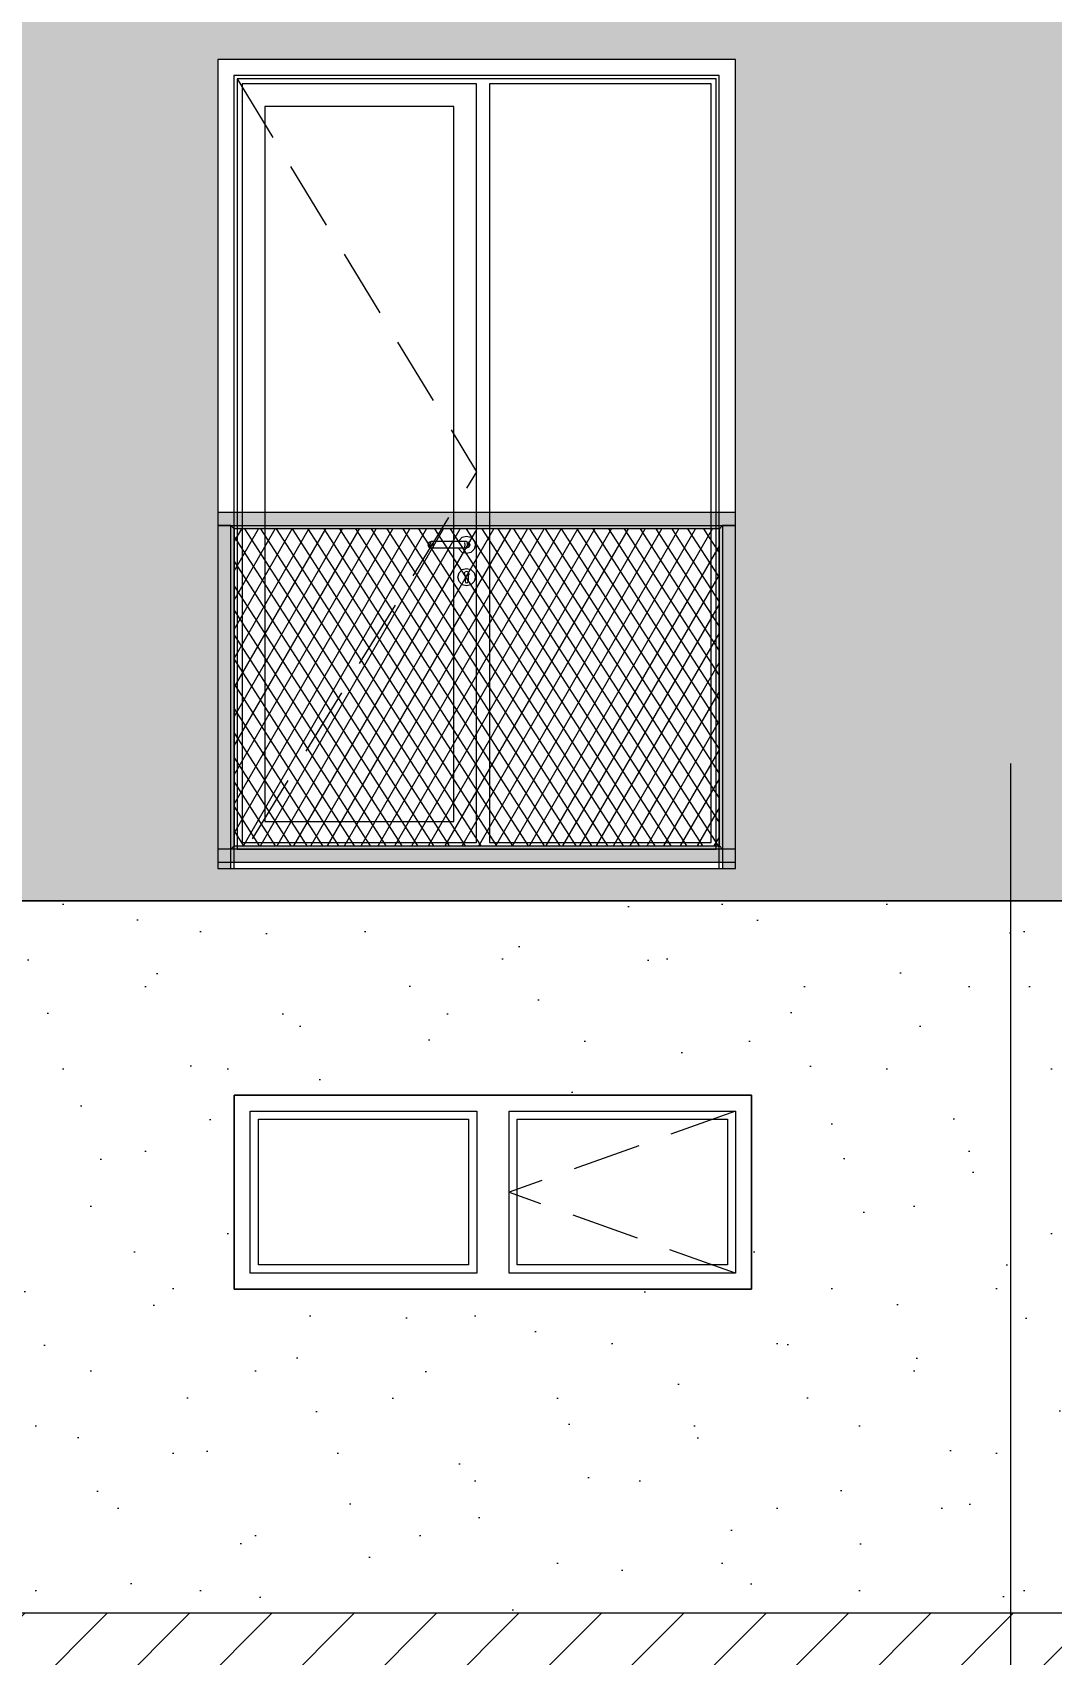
# Model space of a CAD drawing. Header units: millimetres. Extents: x 476244520 to 476657119, y 4620824743 to 4621446928.
# Drawn here: x 476571206 to 476574356, y 4621070317 to 4621075329 of the extents above; entities that cross this region are included whole.
import ezdxf

# ---------------------------------------------------------------- set-up
doc = ezdxf.new("R2010")
doc.units = ezdxf.units.MM
doc.header["$MEASUREMENT"] = 0
doc.linetypes.add('Hidden Line', pattern=[317.5, 211.666667, -105.833333])
for name, color, linetype, lineweight in [('2D Drafting - General_Pen_No__30_Pen_No__9_Pen_No__9_Pen_No__253', 252, 'Continuous', 0), ('2D Drafting - General_Pen_No__30_Pen_No__9_Pen_No__9_Pen_No__7', 7, 'Continuous', 0), ('2D Drafting - General_Pen_No__7_Pen_No__250', 7, 'Continuous', 0), ('2D Drafting - General_Pen_No__7_Pen_No__7', 7, 'Continuous', 0), ('New_2D Drafting - General_Pen_No__30_Pen_No__9_Pen_No__9_Pen_No__255', 255, 'Continuous', 0), ('New_2D Drafting - General_Pen_No__30_Pen_No__9_Pen_No__9_Pen_No__7', 7, 'Continuous', 0), ('New_2D Drafting - General_Pen_No__4', 7, 'Continuous', 0), ('New_2D Drafting - General_Pen_No__42', 250, 'Continuous', 0), ('New_2D Drafting - General_Pen_No__7', 7, 'Continuous', 0), ('New_Structural - Bearing_Pen_No__250', 7, 'Continuous', 0), ('New_Structural - Bearing_Pen_No__7', 7, 'Continuous', 0), ('Structural - Bearing_Pen_No__7', 7, 'Continuous', 0), ('zoma_Pen_No__142', 142, 'Continuous', 0), ('zoma_Pen_No__5_Pen_No__5_Pen_No__142', 142, 'Continuous', 0)]:
    doc.layers.add(name, color=color, linetype=linetype, lineweight=lineweight)
doc.layers.add('zoma', color=7, linetype='Continuous')
doc.styles.add('GENERATED_STYLE_2', font='arial.ttf')
doc.dimstyles.new('GENERATED_STYLE__1', dxfattribs={"dimtxt": 200, "dimasz": 64.421331, "dimexe": 0.18, "dimexo": 3, "dimgap": 0.09, "dimtad": 1, "dimtih": 1, "dimtoh": 1, "dimlfac": 0.001, "dimzin": 0, "dimdsep": 46, "dimtxsty": 'GENERATED_STYLE_2', "dimblk": 'ARROWHEAD_2', "dimblk1": 'ARROWHEAD_2', "dimblk2": 'ARROWHEAD_2', "dimcen": 0.09, "dimclrd": 142, "dimclre": 142, "dimclrt": 142, "dimadec": 0, "dimazin": 0, "dimtfac": 1, "dimtdec": 4, "dimtmove": 0, "dimatfit": 3, "dimfxl": 1, "dimtolj": 1, "dimtzin": 0, "dimarcsym": 0})

# ---------------------------------------------------------------- blocks, each defined once
blk = doc.blocks.new('*D172', base_point=(476844527.1, 4621385791))
at = {"layer": 'zoma_Pen_No__142', "color": 142, "linetype": 'Continuous', "lineweight": 0, "transparency": 16777216}
for p, q in [((476539727.3, 4621067767.3), (476539678.3, 4621067682.6)), ((476539702.8, 4621067661.4), (476539702.8, 4621067788.5)), ((476581478.3, 4621067682.6), (476581527.3, 4621067767.3)), ((476581502.8, 4621067661.4), (476581502.8, 4621067788.5)), ((476539661.3, 4621067725), (476539702.8, 4621067725)), ((476539702.8, 4621067725), (476581502.8, 4621067725)), ((476581502.8, 4621067725), (476581544.2, 4621067725))]:
    blk.add_line(p, q, dxfattribs=at)
at = {"layer": 'zoma_Pen_No__142', "color": 142, "lineweight": 0, "transparency": 16777216, "insert": (476560260.9, 4621067765), "char_height": 200, "attachment_point": 7, "style": 'GENERATED_STYLE_2'}
blk.add_mtext('\\A1;{\\pql;\\fArial CYR|b0|i0|c204|p34;41.80}', dxfattribs=at)
blk = doc.blocks.new('ARROWHEAD_2')
at = {"color": 0, "linetype": 'Continuous', "lineweight": 0}
for p, q in [((0, 0), (-1, 0)), ((-0.378, -0.655), (0.378, 0.655))]:
    blk.add_line(p, q, dxfattribs=at)
blk = doc.blocks.new('*D183', base_point=(476844527.1, 4621385791))
at = {"layer": 'zoma_Pen_No__142', "color": 142, "linetype": 'Continuous', "lineweight": 0, "transparency": 16777216}
for p, q in [((476569579.5, 4621068453.8), (476569579.5, 4621068581)), ((476574029.5, 4621068453.8), (476574029.5, 4621068581)), ((476569604, 4621068559.8), (476569555.1, 4621068475)), ((476569579.5, 4621068517.4), (476574029.5, 4621068517.4)), ((476574054, 4621068559.8), (476574005.1, 4621068475))]:
    blk.add_line(p, q, dxfattribs=at)
at = {"layer": 'zoma_Pen_No__142', "color": 142, "lineweight": 0, "transparency": 16777216, "char_height": 200, "attachment_point": 7, "style": 'GENERATED_STYLE_2'}
for s, insert in [('\\A1;{\\pql;\\fArial CYR|b0|i0|c204|p34;0.20}', (476569604, 4621068557.4)), ('\\A1;{\\pql;\\fArial CYR|b0|i0|c204|p34;4.45}', (476571538.5, 4621068557.4)), ('\\A1;{\\pql;\\fArial CYR|b0|i0|c204|p34;0.40}', (476573472.9, 4621068557.4))]:
    blk.add_mtext(s, dxfattribs=dict(at, insert=insert))
blk = doc.blocks.new('*D184', base_point=(476844527.1, 4621385791))
at = {"layer": 'zoma_Pen_No__142', "color": 142, "linetype": 'Continuous', "lineweight": 0, "transparency": 16777216}
for p, q in [((476574029.5, 4621068453.8), (476574029.5, 4621068581)), ((476574429.5, 4621068453.8), (476574429.5, 4621068581)), ((476574054, 4621068559.8), (476574005.1, 4621068475)), ((476574029.5, 4621068517.4), (476574429.5, 4621068517.4)), ((476574454, 4621068559.8), (476574405.1, 4621068475))]:
    blk.add_line(p, q, dxfattribs=at)

msp = doc.modelspace()

# ---------------------------------------------------------------- hatches: boundary and pattern name
at = {"layer": '2D Drafting - General_Pen_No__30_Pen_No__9_Pen_No__9_Pen_No__253', "linetype": 'Continuous', "lineweight": 0}
h = msp.add_hatch(dxfattribs=at)
h.set_pattern_fill('BRICK___RUNNING_BOND', color=252, style=0, pattern_type=2)
h.set_pattern_definition([(0, (476584677.18, 4621075479.1), (0, 66.64), []), (90, (476584677.18, 4621075479.1), (-244.8, 0), [66.64, -66.64]), (90, (476584799.58, 4621075545.74), (-244.8, 0), [66.64, -66.64])])
h.paths.add_polyline_path([(476539459.138, 4621072645.531), (476540629.005, 4621072645.531), (476540629.014, 4621075245.539), (476540629.014, 4621076667.176), (476540629.014, 4621084845.531), (476540629.014, 4621085057.885), (476540629.014, 4621085545.532), (476546429.014, 4621085545.532), (476546429.014, 4621072645.531), (476553686.976, 4621072645.531), (476553729.155, 4621072645.531), (476553729.155, 4621075945.533), (476553729.155, 4621078445.544), (476553729.155, 4621079070.057), (476553729.155, 4621085545.544), (476557529.011, 4621085545.544), (476557529.011, 4621075245.549), (476556929.206, 4621075245.549), (476556929.206, 4621070445.499), (476563929.127, 4621070445.499), (476563929.127, 4621075251.999), (476563329.323, 4621075251.999), (476563329.323, 4621085545.544), (476567129.179, 4621085545.544), (476567129.179, 4621072645.445), (476569940.806, 4621072645.445), (476569940.806, 4621072645.531), (476570829.494, 4621072645.531), (476572429.494, 4621072645.531), (476574429.014, 4621072645.531), (476574429.014, 4621085545.532), (476580229.014, 4621085545.532), (476580229.014, 4621072645.531), (476581399.049, 4621072645.531), (476581399.049, 4621085945.125), (476580317.511, 4621085945.125), (476574428.978, 4621085945.125), (476553729.155, 4621085945.125), (476546829.014, 4621085945.125), (476539459.138, 4621085945.125)])
h.paths.add_polyline_path([(476546829.014, 4621082345.544), (476546829.014, 4621084845.531), (476553329.014, 4621084845.531), (476553329.014, 4621082345.544)], flags=0)
h.paths.add_polyline_path([(476546829.014, 4621075945.533), (476546829.014, 4621078445.544), (476553329.014, 4621078445.544), (476553329.014, 4621075945.533)], flags=0)
h.paths.add_polyline_path([(476546829.014, 4621079145.544), (476546829.014, 4621081645.544), (476553329.014, 4621081645.544), (476553329.014, 4621079145.544)], flags=0)
h.paths.add_polyline_path([(476549474.939, 4621072745.581), (476549479.055, 4621072745.581), (476549479.055, 4621075245.581), (476547879.055, 4621075245.582), (476547879.055, 4621072745.581)], flags=0)
h.paths.add_polyline_path([(476559629.231, 4621083245.531), (476559629.231, 4621084845.531), (476558029.231, 4621084845.531), (476558029.231, 4621083245.531)], flags=0)
h.paths.add_polyline_path([(476559629.231, 4621073645.531), (476559629.231, 4621075245.531), (476558029.231, 4621075245.531), (476558029.231, 4621073645.531)], flags=0)
h.paths.add_polyline_path([(476558029.236, 4621076845.531), (476559629.236, 4621076845.531), (476559629.236, 4621078445.531), (476558029.236, 4621078445.531)], flags=0)
h.paths.add_polyline_path([(476559629.236, 4621080045.531), (476559629.236, 4621081645.531), (476558029.236, 4621081645.531), (476558029.236, 4621080045.531)], flags=0)
h.paths.add_polyline_path([(476559629.014, 4621071445.531), (476559629.014, 4621072045.531), (476558029.442, 4621072045.531), (476558029.442, 4621071445.531)], flags=0)
h.paths.add_polyline_path([(476561228.792, 4621078445.531), (476561228.792, 4621076845.531), (476562828.792, 4621076845.531), (476562828.792, 4621078445.531)], flags=0)
h.paths.add_polyline_path([(476561228.792, 4621080045.531), (476562828.792, 4621080045.531), (476562828.792, 4621081645.531), (476561228.792, 4621081645.531)], flags=0)
h.paths.add_polyline_path([(476561228.797, 4621084845.531), (476561228.797, 4621083245.531), (476562828.797, 4621083245.531), (476562828.797, 4621084845.531)], flags=0)
h.paths.add_polyline_path([(476562828.369, 4621071445.531), (476562828.369, 4621072045.531), (476561228.797, 4621072045.531), (476561228.797, 4621071445.531)], flags=0)
h.paths.add_polyline_path([(476561228.797, 4621073645.531), (476562828.797, 4621073645.531), (476562828.797, 4621075245.531), (476561228.797, 4621075245.531)], flags=0)
h.paths.add_polyline_path([(476568178.997, 4621081645.582), (476568178.997, 4621079145.581), (476569778.997, 4621079145.581), (476569778.997, 4621081645.581)], flags=0)
h.paths.add_polyline_path([(476569778.997, 4621075945.581), (476569778.997, 4621078445.581), (476568178.997, 4621078445.582), (476568178.997, 4621075945.581)], flags=0)
h.paths.add_polyline_path([(476568178.997, 4621082345.581), (476569778.997, 4621082345.581), (476569778.997, 4621084845.581), (476568178.997, 4621084845.582)], flags=0)
h.paths.add_polyline_path([(476571779.011, 4621084845.581), (476571779.011, 4621082345.581), (476573379.011, 4621082345.581), (476573379.011, 4621084845.582)], flags=0)
h.paths.add_polyline_path([(476571779.011, 4621081645.581), (476571779.011, 4621079145.581), (476573379.011, 4621079145.581), (476573379.011, 4621081645.582)], flags=0)
h.paths.add_polyline_path([(476571779.011, 4621075245.581), (476571779.011, 4621072745.581), (476571783.128, 4621072745.581), (476573379.011, 4621072745.581), (476573379.011, 4621075245.582)], flags=0)
h.paths.add_polyline_path([(476571779.011, 4621075945.581), (476573379.011, 4621075945.581), (476573379.011, 4621078445.582), (476571779.011, 4621078445.581)], flags=0)
at = {"layer": '2D Drafting - General_Pen_No__7_Pen_No__7', "linetype": 'Continuous', "lineweight": 0}
h = msp.add_hatch(dxfattribs=at)
h.set_pattern_fill('MASONRY_BLOCK', style=0, pattern_type=2)
h.set_pattern_definition([(45, (476844527.15, 4621385791.04), (-127.27922, 127.27922), [])])
h.paths.add_polyline_path([(476586195.073, 4621070445.452), (476586195.073, 4621069945.453), (476529791.678, 4621069945.453), (476529791.678, 4621070445.443), (476544428.49, 4621070445.473)])
at = {"layer": 'New_2D Drafting - General_Pen_No__30_Pen_No__9_Pen_No__9_Pen_No__255', "linetype": 'Continuous', "lineweight": 0}
for points in [[(476571779.227, 4621073845.583), (476571779.227, 4621073805.583), (476573379.227, 4621073805.583), (476573379.227, 4621073845.583)], [(476571779.214, 4621072745.581), (476571819.22, 4621072745.581), (476571819.22, 4621073805.583), (476571779.214, 4621073805.583)], [(476571829.22, 4621072815.581), (476571819.22, 4621072805.581), (476571819.22, 4621073805.583), (476571829.22, 4621073795.583)], [(476571829.22, 4621073795.583), (476571819.22, 4621073805.583), (476573339.22, 4621073805.583), (476573329.22, 4621073795.583)], [(476573339.22, 4621072805.581), (476573329.22, 4621072815.581), (476573329.22, 4621073795.583), (476573339.22, 4621073805.583)], [(476573339.22, 4621072745.581), (476573379.227, 4621072745.581), (476573379.227, 4621073805.583), (476573339.22, 4621073805.583)], [(476571779.214, 4621072805.581), (476571779.214, 4621072765.581), (476573379.227, 4621072765.581), (476573379.227, 4621072805.581)], [(476571819.22, 4621072805.581), (476571829.22, 4621072815.581), (476573329.22, 4621072815.581), (476573339.22, 4621072805.581)]]:
    msp.add_hatch(color=255, dxfattribs=at).paths.add_polyline_path(points)
at = {"layer": 'New_2D Drafting - General_Pen_No__42', "linetype": 'Continuous', "lineweight": 0}
h = msp.add_hatch(dxfattribs=at)
h.set_pattern_fill('CUT_STONE', color=250, style=0, pattern_type=2)
h.set_pattern_definition([(45, (476844527.15, 4621386591.04), (-254.55844, 254.55844), [0, -240, 0, -360]), (110, (476845327.15, 4621386591.04), (338.28934, 123.12725), [0, -176, 0, -304])])
h.paths.add_polyline_path([(476570029.014, 4621072645.531), (476570029.014, 4621070445.526), (476581329.167, 4621070445.55), (476581329.167, 4621072645.531), (476580229.014, 4621072645.531), (476580229.014, 4621072745.589), (476574429.014, 4621072745.589), (476574429.014, 4621072645.532)])
h.paths.add_polyline_path([(476573429.014, 4621071445.531), (476573429.014, 4621072045.531), (476571829.442, 4621072045.531), (476571829.442, 4621071445.531)], flags=0)
h.paths.add_polyline_path([(476575329.442, 4621072045.531), (476575329.442, 4621071445.531), (476576929.014, 4621071445.531), (476576929.014, 4621072045.531)], flags=0)
h.paths.add_polyline_path([(476578129.591, 4621072045.531), (476579729.162, 4621072045.531), (476579729.162, 4621071445.531), (476578129.591, 4621071445.531)], flags=0)
at = {"layer": 'New_2D Drafting - General_Pen_No__7', "linetype": 'Continuous', "lineweight": 0}
h = msp.add_hatch(dxfattribs=at)
h.set_pattern_fill('BATT_INSULATION', style=0, pattern_type=2)
h.set_pattern_definition([(60, (476844527.15, 4621385791.044), (-38.971143, 22.5), []), (122.833095, (476844527.15, 4621385791.044), (36.8060797, 18.75), [])])
h.paths.add_polyline_path([(476573329.22, 4621073795.583), (476571829.22, 4621073795.583), (476571829.22, 4621072815.581), (476573329.22, 4621072815.581)])

# ---------------------------------------------------------------- linework, layer by layer
at = {"layer": '2D Drafting - General_Pen_No__30_Pen_No__9_Pen_No__9_Pen_No__7', "color": 7, "linetype": 'Continuous', "lineweight": 0, "flags": 128}
msp.add_lwpolyline([(476556929.206, 4621070445.499), (476563929.127, 4621070445.499), (476563929.127, 4621075251.999), (476563329.323, 4621075251.999), (476563329.323, 4621085545.544), (476567129.179, 4621085545.544), (476567129.179, 4621072645.445), (476569940.806, 4621072645.445), (476569940.806, 4621072645.531), (476570829.494, 4621072645.531), (476572429.494, 4621072645.531), (476574429.014, 4621072645.531), (476574429.014, 4621085545.532), (476580229.014, 4621085545.532), (476580229.014, 4621072645.531), (476581399.049, 4621072645.531), (476581399.049, 4621085945.125), (476580317.511, 4621085945.125), (476574428.978, 4621085945.125), (476553729.155, 4621085945.125)], dxfattribs=at)
msp.add_lwpolyline([(476571779.011, 4621075245.581), (476571779.011, 4621072745.581), (476571783.128, 4621072745.581), (476573379.011, 4621072745.581), (476573379.011, 4621075245.582)], close=True, dxfattribs=at)
at = {"layer": '2D Drafting - General_Pen_No__7_Pen_No__250', "color": 7, "linetype": 'Continuous', "lineweight": 0, "flags": 128}
msp.add_lwpolyline([(476586195.073, 4621070445.452), (476586195.073, 4621069945.453), (476529791.678, 4621069945.453), (476529791.678, 4621070445.443), (476544428.49, 4621070445.473)], close=True, dxfattribs=at)
at = {"layer": '2D Drafting - General_Pen_No__7_Pen_No__7', "color": 7, "linetype": 'Continuous', "lineweight": 0, "flags": 128}
for points in [[(476571783.128, 4621072745.581), (476573379.011, 4621072745.581), (476573379.011, 4621075245.582), (476571779.011, 4621075245.581)], [(476571779.011, 4621075245.581), (476571779.011, 4621072745.581), (476571783.128, 4621072745.581)]]:
    msp.add_lwpolyline(points, dxfattribs=at)
for points in [[(476573329.011, 4621075195.58), (476571829.011, 4621075195.58), (476571829.011, 4621072745.582), (476573329.011, 4621072745.583)], [(476573319.011, 4621075185.58), (476571839.011, 4621075185.58), (476571839.011, 4621072805.583), (476573319.011, 4621072805.583)], [(476572579.015, 4621075170.58), (476571854.011, 4621075170.58), (476571854.011, 4621072825.583), (476572579.011, 4621072825.583)], [(476573304.011, 4621075170.58), (476572619.011, 4621075170.58), (476572619.011, 4621072825.583), (476573304.011, 4621072825.583)], [(476572509.011, 4621075100.58), (476571924.011, 4621075100.58), (476571924.011, 4621072890.583), (476572509.011, 4621072890.583)]]:
    msp.add_lwpolyline(points, close=True, dxfattribs=at)
at = {"layer": '2D Drafting - General_Pen_No__7_Pen_No__7', "color": 7, "linetype": 'Hidden Line', "lineweight": 0, "flags": 128}
for points in [[(476571839.011, 4621075185.58), (476572579.011, 4621073971.458), (476571829.788, 4621072746.866)], [(476573379.014, 4621071995.531), (476572679.228, 4621071745.531), (476573379.014, 4621071495.531)]]:
    msp.add_lwpolyline(points, dxfattribs=at)
at = {"layer": 'New_2D Drafting - General_Pen_No__30_Pen_No__9_Pen_No__9_Pen_No__7', "color": 7, "linetype": 'Continuous', "lineweight": 0, "flags": 128}
for points in [[(476571779.227, 4621073845.583), (476571779.227, 4621073805.583), (476573379.227, 4621073805.583), (476573379.227, 4621073845.583)], [(476571779.214, 4621072745.581), (476571819.22, 4621072745.581), (476571819.22, 4621073805.583), (476571779.214, 4621073805.583)], [(476571829.22, 4621072815.581), (476571819.22, 4621072805.581), (476571819.22, 4621073805.583), (476571829.22, 4621073795.583)], [(476571829.22, 4621073795.583), (476571819.22, 4621073805.583), (476573339.22, 4621073805.583), (476573329.22, 4621073795.583)], [(476573339.22, 4621072805.581), (476573329.22, 4621072815.581), (476573329.22, 4621073795.583), (476573339.22, 4621073805.583)], [(476573339.22, 4621072745.581), (476573379.227, 4621072745.581), (476573379.227, 4621073805.583), (476573339.22, 4621073805.583)], [(476571779.214, 4621072805.581), (476571779.214, 4621072765.581), (476573379.227, 4621072765.581), (476573379.227, 4621072805.581)], [(476571819.22, 4621072805.581), (476571829.22, 4621072815.581), (476573329.22, 4621072815.581), (476573339.22, 4621072805.581)]]:
    msp.add_lwpolyline(points, close=True, dxfattribs=at)
at = {"layer": 'New_2D Drafting - General_Pen_No__4', "color": 7, "linetype": 'Continuous', "lineweight": 0, "flags": 128}
for points in [[(476573329.22, 4621073795.583), (476571829.22, 4621073795.583), (476571829.22, 4621072815.581), (476573329.22, 4621072815.581)], [(476570029.014, 4621072645.531), (476570029.014, 4621070445.526), (476581329.167, 4621070445.55), (476581329.167, 4621072645.531), (476580229.014, 4621072645.531), (476580229.014, 4621072745.589), (476574429.014, 4621072745.589), (476574429.014, 4621072645.532)], [(476573429.014, 4621071445.531), (476573429.014, 4621072045.531), (476571829.442, 4621072045.531), (476571829.442, 4621071445.531)]]:
    msp.add_lwpolyline(points, close=True, dxfattribs=at)
at = {"layer": 'New_Structural - Bearing_Pen_No__250', "color": 7, "linetype": 'Continuous', "lineweight": 0}
for p, q in [((476572431.05, 4621073752.653), (476572428.121, 4621073745.581)), ((476572428.121, 4621073745.581), (476572431.05, 4621073738.51)), ((476572432.602, 4621073752.653), (476572429.843, 4621073745.581)), ((476572429.843, 4621073745.581), (476572432.602, 4621073738.51)), ((476572438.121, 4621073755.581), (476572431.05, 4621073752.653)), ((476572431.05, 4621073738.51), (476572438.121, 4621073735.581)), ((476572437.416, 4621073752.653), (476572435.305, 4621073745.581)), ((476572435.305, 4621073745.581), (476572437.416, 4621073738.51)), ((476572439.263, 4621073755.581), (476572438.121, 4621073755.581)), ((476572439.263, 4621073735.581), (476572438.121, 4621073735.581)), ((476572442.514, 4621073755.581), (476572439.263, 4621073755.581)), ((476572442.514, 4621073735.581), (476572439.263, 4621073735.581)), ((476572447.381, 4621073755.581), (476572442.514, 4621073755.581)), ((476572447.381, 4621073735.581), (476572442.514, 4621073735.581)), ((476572444.622, 4621073752.653), (476572443.479, 4621073745.581)), ((476572443.479, 4621073745.581), (476572444.622, 4621073738.51)), ((476572453.121, 4621073755.581), (476572447.381, 4621073755.581)), ((476572453.121, 4621073735.581), (476572447.381, 4621073735.581)), ((476572533.121, 4621073755.581), (476572453.121, 4621073755.581)), ((476572533.121, 4621073735.581), (476572453.121, 4621073735.581)), ((476572523.8, 4621073755.581), (476572524.738, 4621073759.081)), ((476572524.738, 4621073732.081), (476572523.8, 4621073735.581)), ((476572524.738, 4621073759.081), (476572534.621, 4621073768.964)), ((476572534.621, 4621073722.199), (476572524.738, 4621073732.081)), ((476572538.861, 4621073755.581), (476572533.121, 4621073755.581)), ((476572538.861, 4621073735.581), (476572533.121, 4621073735.581)), ((476572534.621, 4621073768.964), (476572548.121, 4621073772.581)), ((476572543.728, 4621073755.581), (476572538.861, 4621073755.581)), ((476572543.728, 4621073735.581), (476572538.861, 4621073735.581)), ((476572541.62, 4621073752.653), (476572542.763, 4621073745.581)), ((476572542.763, 4621073745.581), (476572541.62, 4621073738.51)), ((476572546.979, 4621073755.581), (476572543.728, 4621073755.581)), ((476572546.979, 4621073735.581), (476572543.728, 4621073735.581)), ((476572548.121, 4621073755.581), (476572546.979, 4621073755.581)), ((476572548.121, 4621073735.581), (476572546.979, 4621073735.581)), ((476572548.121, 4621073772.581), (476572561.621, 4621073768.964)), ((476572548.121, 4621073755.581), (476572555.192, 4621073752.653)), ((476572555.192, 4621073738.51), (476572548.121, 4621073735.581)), ((476572548.826, 4621073752.653), (476572550.937, 4621073745.581)), ((476572550.937, 4621073745.581), (476572548.826, 4621073738.51)), ((476572553.64, 4621073752.653), (476572556.399, 4621073745.581)), ((476572556.399, 4621073745.581), (476572553.64, 4621073738.51)), ((476572555.192, 4621073752.653), (476572558.121, 4621073745.581)), ((476572558.121, 4621073745.581), (476572555.192, 4621073738.51)), ((476572561.621, 4621073768.964), (476572571.504, 4621073759.081)), ((476572571.504, 4621073732.081), (476572561.621, 4621073722.199)), ((476572571.504, 4621073759.081), (476572575.121, 4621073745.581)), ((476572575.121, 4621073745.581), (476572571.504, 4621073732.081)), ((476572548.121, 4621073718.581), (476572534.621, 4621073722.199)), ((476572561.621, 4621073722.199), (476572548.121, 4621073718.581)), ((476572521.121, 4621073645.581), (476572524.738, 4621073659.081)), ((476572524.738, 4621073632.081), (476572521.121, 4621073645.581)), ((476572524.738, 4621073659.081), (476572534.621, 4621073668.964)), ((476572534.621, 4621073622.199), (476572524.738, 4621073632.081)), ((476572534.621, 4621073668.964), (476572548.121, 4621073672.581)), ((476572541.401, 4621073657.221), (476572540.653, 4621073655.274)), ((476572540.653, 4621073655.274), (476572543.121, 4621073649.981)), ((476572541.401, 4621073657.221), (476572542.746, 4621073660.725)), ((476572548.121, 4621073663.007), (476572542.746, 4621073660.725)), ((476572543.121, 4621073649.981), (476572543.121, 4621073648.468)), ((476572543.121, 4621073648.468), (476572543.121, 4621073645.581)), ((476572543.121, 4621073645.581), (476572543.121, 4621073642.695)), ((476572543.121, 4621073642.695), (476572543.121, 4621073636.921)), ((476572543.121, 4621073636.921), (476572543.121, 4621073633.081)), ((476572543.121, 4621073633.081), (476572544.585, 4621073629.546)), ((476572544.585, 4621073629.546), (476572548.121, 4621073628.081)), ((476572548.121, 4621073672.581), (476572561.621, 4621073668.964)), ((476572553.496, 4621073660.725), (476572548.121, 4621073663.007)), ((476572548.121, 4621073628.081), (476572551.657, 4621073629.546)), ((476572551.657, 4621073629.546), (476572553.121, 4621073633.081)), ((476572553.121, 4621073649.981), (476572555.589, 4621073655.274)), ((476572553.121, 4621073648.468), (476572553.121, 4621073649.981)), ((476572553.121, 4621073648.468), (476572553.121, 4621073645.581)), ((476572553.121, 4621073645.581), (476572553.121, 4621073642.695)), ((476572553.121, 4621073642.695), (476572553.121, 4621073636.921)), ((476572553.121, 4621073636.921), (476572553.121, 4621073633.081)), ((476572554.841, 4621073657.221), (476572553.496, 4621073660.725)), ((476572554.841, 4621073657.221), (476572555.589, 4621073655.274)), ((476572561.621, 4621073668.964), (476572571.504, 4621073659.081)), ((476572571.504, 4621073632.081), (476572561.621, 4621073622.199)), ((476572571.504, 4621073659.081), (476572575.121, 4621073645.581)), ((476572575.121, 4621073645.581), (476572571.504, 4621073632.081)), ((476572548.121, 4621073618.581), (476572534.621, 4621073622.199)), ((476572561.621, 4621073622.199), (476572548.121, 4621073618.581))]:
    msp.add_line(p, q, dxfattribs=at)
at = {"layer": 'New_Structural - Bearing_Pen_No__7', "color": 7, "linetype": 'Continuous', "lineweight": 0}
for p, q in [((476571829.442, 4621071445.531), (476571829.442, 4621072045.531)), ((476573429.014, 4621072045.531), (476573429.014, 4621071445.531)), ((476571879.442, 4621071495.531), (476571879.442, 4621071995.531)), ((476571879.442, 4621071995.531), (476572579.228, 4621071995.531)), ((476572579.228, 4621071995.531), (476572579.228, 4621071495.531)), ((476572679.228, 4621071495.531), (476572679.228, 4621071995.531)), ((476572679.228, 4621071995.531), (476573379.014, 4621071995.531)), ((476573379.014, 4621071995.531), (476573379.014, 4621071495.531)), ((476571904.442, 4621071520.531), (476571904.442, 4621071970.531)), ((476571904.442, 4621071970.531), (476572554.228, 4621071970.531)), ((476572554.228, 4621071970.531), (476572554.228, 4621071520.531)), ((476572704.228, 4621071520.531), (476572704.228, 4621071970.531)), ((476572704.228, 4621071970.531), (476573354.014, 4621071970.531)), ((476573354.014, 4621071970.531), (476573354.014, 4621071520.531)), ((476572554.228, 4621071520.531), (476571904.442, 4621071520.531)), ((476573354.014, 4621071520.531), (476572704.228, 4621071520.531)), ((476572579.228, 4621071495.531), (476571879.442, 4621071495.531)), ((476573379.014, 4621071495.531), (476572679.228, 4621071495.531)), ((476573429.014, 4621071445.531), (476571829.442, 4621071445.531))]:
    msp.add_line(p, q, dxfattribs=at)
at = {"layer": 'Structural - Bearing_Pen_No__7', "color": 7, "linetype": 'Continuous', "lineweight": 0}
msp.add_line((476571829.442, 4621072045.531), (476573429.014, 4621072045.531), dxfattribs=at)
at = {"layer": 'zoma_Pen_No__5_Pen_No__5_Pen_No__142', "color": 142, "linetype": 'Continuous', "lineweight": 0}
msp.add_line((476574229.167, 4621073069.568), (476574229.167, 4621066786.853), dxfattribs=at)

# ---------------------------------------------------------------- dimensions: what is measured, and where the dimension line sits
at = {"layer": 'zoma', "color": 142, "linetype": 'Continuous', "lineweight": 0}
for base, p1, p2, picture, middle in [((476581502.797, 4621067724.959), (476539702.797, 4621076325.506), (476581502.797, 4621078287.446), '*D172', (476560596.855, 4621067864.959)), ((476574029.536, 4621068517.387), (476569579.536, 4621073415.235), (476574029.536, 4621073307.643), '*D183', (476571798.243, 4621068657.387)), ((476574429.536, 4621068517.387), (476574029.536, 4621073307.643), (476574429.536, 4621073343.796), '*D184', (476573732.688, 4621068657.387))]:
    dim = msp.add_linear_dim(base=base, p1=p1, p2=p2, dimstyle='GENERATED_STYLE__1', dxfattribs=at)
    dim.commit()
    dim.dimension.update_dxf_attribs({"geometry": picture, "text_midpoint": middle, "dimtype": 160})

doc.saveas('drawing.dxf')
